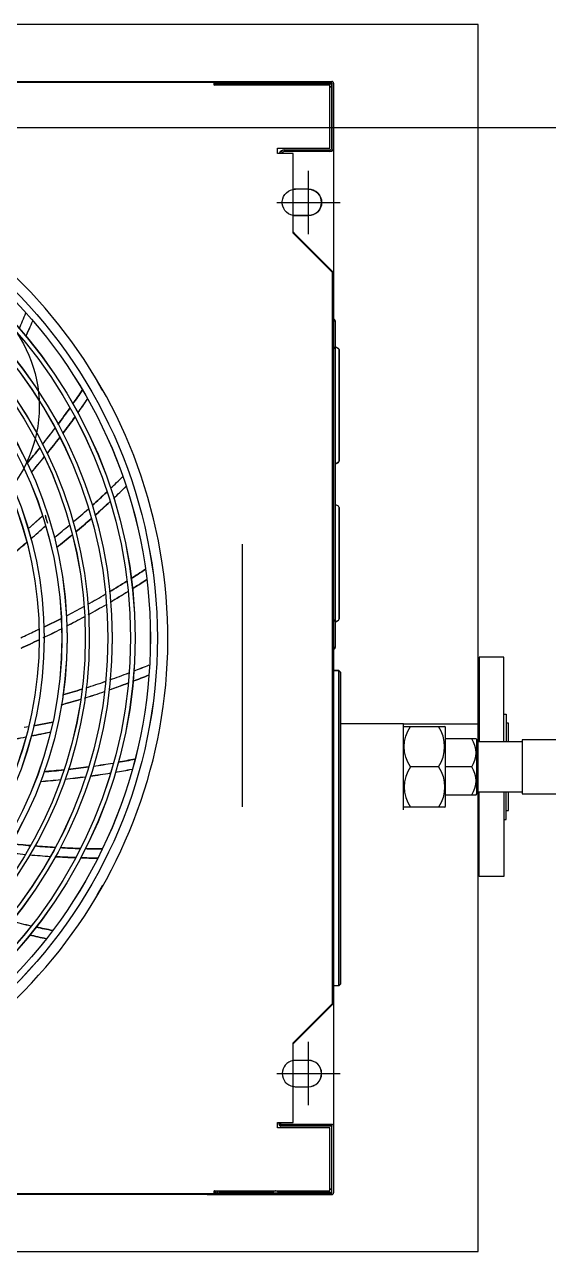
# Model space of a CAD drawing. Header units: millimetres. Extents: x 0 to 126150, y 0 to 89100.
# Drawn here: x 32849 to 33148, y 15995 to 16695 of the extents above; entities that cross this region are included whole.
import ezdxf

# ---------------------------------------------------------------- set-up
doc = ezdxf.new("R2010")
doc.units = ezdxf.units.MM
doc.header["$LTSCALE"] = 0.2
doc.layers.add('A_建築', color=8, linetype='Continuous')

msp = doc.modelspace()

# ---------------------------------------------------------------- linework, layer by layer
at = {"layer": 'A_建築', "lineweight": -3}
msp.add_lwpolyline([(32178.02, 16694.94), (32178.02, 15994.94), (33108.02, 15994.94), (33108.02, 16694.94)], close=True, dxfattribs=at)
for points in [[(32328.52, 16027.94), (32957.52, 16027.94), (32957.52, 16029.44), (33023.52, 16029.44), (33023.52, 16065.44), (32993.52, 16065.44), (32993.52, 16068.44), (33002.52, 16068.44), (33002.52, 16113.94), (33025.02, 16136.44), (33025.02, 16553.44), (33002.52, 16575.94), (33002.52, 16621.44), (32993.52, 16621.44), (32993.52, 16624.44), (33023.52, 16624.44), (33023.52, 16660.44), (32957.52, 16660.44), (32957.52, 16661.94), (32328.52, 16661.94)], [(32328.55, 16027.95), (32957.55, 16027.95), (32957.55, 16029.45), (33023.54, 16029.45), (33023.54, 16065.45), (32993.55, 16065.45), (32993.55, 16068.45), (33002.55, 16068.45), (33002.55, 16113.95), (33025.05, 16136.45), (33025.05, 16553.45), (33002.55, 16575.95), (33002.55, 16621.45), (32993.55, 16621.45), (32993.55, 16624.45), (33023.54, 16624.45), (33023.54, 16660.46), (32957.55, 16660.46), (32957.55, 16661.95), (32328.55, 16661.95)], [(32803.52, 16661.95), (32803.52, 16662.44), (32953.52, 16662.44), (32953.52, 16661.95)], [(32803.55, 16661.95), (32803.55, 16662.45), (33024.55, 16662.45)], [(32953.52, 16661.94), (32953.52, 16662.44), (33024.52, 16662.44)], [(32953.55, 16661.95), (32953.55, 16662.45)], [(33024.52, 16661.44), (32957.52, 16661.44)], [(32957.55, 16661.45), (33024.55, 16661.45), (33024.55, 16624.45)], [(32958.52, 16662.44), (32958.52, 16661.44)], [(32958.52, 16660.44), (32958.52, 16661.44)], [(32958.55, 16660.46), (32958.55, 16662.45)], [(32959.52, 16660.44), (32959.52, 16661.44)], [(32959.55, 16660.46), (32959.55, 16661.45)], [(32991.09, 16661.04), (32961.32, 16661.04), (32961.32, 16660.46)], [(32961.35, 16660.46), (32961.35, 16661.05), (32991.05, 16661.05)], [(32993.95, 16661.05), (33024.55, 16661.05)], [(32993.95, 16661.04), (33024.52, 16661.04)], [(33024.52, 16624.44), (33024.52, 16661.44)], [(33025.52, 16661.44), (33025.52, 16028.45)], [(33025.55, 16661.45), (33025.55, 16028.45)], [(33023.53, 16659.44), (33024.52, 16659.44)], [(33024.55, 16659.45), (33023.54, 16659.45)], [(36313.39, 16635.99), (32398.87, 16635.99)], [(33023.52, 16622.45), (32997.52, 16622.45), (32997.52, 16623.44), (33023.52, 16623.44)], [(33023.54, 16622.45), (32997.55, 16622.45), (32997.55, 16623.45), (33023.54, 16623.45)], [(33011.27, 16575.35), (33011.27, 16611.54)], [(33011.25, 16600.95), (33003.75, 16600.95)], [(33011.27, 16600.94), (33003.77, 16600.94)], [(32993.18, 16593.44), (33029.36, 16593.44)], [(33003.75, 16585.95), (33011.25, 16585.95)], [(33011.27, 16585.94), (33003.77, 16585.94)], [(33003.58, 16575.38), (33002.52, 16576.44)], [(33002.55, 16576.45), (33003.55, 16575.35)], [(33025.52, 16553.44), (33003.58, 16575.38), (33003.33, 16575.13)], [(33025.55, 16553.45), (33003.55, 16575.35), (33003.34, 16575.15)], [(33025.72, 16525.84), (33026.52, 16525.84), (33026.52, 16339.44), (33025.72, 16339.44)], [(33025.74, 16525.85), (33026.54, 16525.85), (33026.54, 16339.45), (33025.74, 16339.45)], [(33026.52, 16511.2), (33028.33, 16510.11)], [(33028.35, 16510.15), (33026.54, 16511.15)], [(33028.72, 16445.86), (33028.72, 16509.42)], [(33028.74, 16509.45), (33028.74, 16445.85)], [(33028.33, 16445.18), (33026.52, 16444.09)], [(33026.54, 16444.05), (33028.35, 16445.15)], [(32861.12, 16414.76), (32861.01, 16415.08)], [(32861.05, 16415.05), (32861.15, 16414.75)], [(33028.33, 16420.11), (33026.52, 16421.2)], [(33028.35, 16420.15), (33026.54, 16421.15)], [(33028.72, 16419.42), (33028.72, 16355.86)], [(33028.74, 16355.85), (33028.74, 16419.45)], [(32851.25, 16407.25), (32859.55, 16414.55)], [(32851.28, 16407.26), (32859.53, 16414.52)], [(32973.54, 16248.56), (32973.54, 16398.56)], [(32860.22, 16351.19), (32870.24, 16356.15)], [(32870.25, 16356.15), (32860.25, 16351.15)], [(33026.52, 16354.09), (33028.33, 16355.18)], [(33026.54, 16354.05), (33028.35, 16355.15)], [(32855.25, 16348.95), (32857.64, 16350.05)], [(32857.62, 16350.03), (32855.25, 16348.91)], [(33122.65, 16285.74), (33122.65, 16333.94), (33108.65, 16333.94), (33108.65, 16285.74)], [(33028.52, 16326.43), (33025.52, 16326.48)], [(33028.52, 16146.46), (33028.52, 16326.43), (33029.52, 16325.41), (33029.52, 16147.48), (33028.52, 16146.46), (33025.52, 16146.41)], [(33025.55, 16326.45), (33028.55, 16326.45), (33028.55, 16146.45), (33025.55, 16146.45)], [(33028.55, 16326.45), (33029.55, 16325.45), (33029.55, 16147.45), (33028.55, 16146.45)], [(32865.34, 16296.95), (32854.35, 16294.75)], [(32854.35, 16294.74), (32865.32, 16296.95)], [(33122.65, 16301.45), (33124.15, 16301.45), (33124.15, 16285.74)], [(33125.42, 16285.74), (33125.42, 16296.44), (33124.15, 16296.44)], [(32851.62, 16294.31), (32849.04, 16293.84)], [(32851.65, 16294.35), (32849.05, 16293.85)], [(33065.42, 16246.94), (33065.42, 16295.95), (33029.52, 16295.95)], [(33065.42, 16295.94), (33108.65, 16295.94)], [(33065.88, 16294.46), (33065.42, 16294)], [(33065.86, 16294.44), (33088.98, 16294.44)], [(33088.96, 16248.42), (33089.42, 16248.89), (33089.42, 16294), (33088.96, 16294.46)], [(33106.92, 16287.44), (33089.42, 16287.44)], [(33106.9, 16255.42), (33107.42, 16255.94), (33107.42, 16286.94), (33106.9, 16287.47)], [(33133.22, 16285.74), (33107.42, 16285.74)], [(33263.22, 16256.07), (33263.22, 16286.82), (33133.22, 16286.82), (33133.22, 16256.07), (33263.22, 16256.07)], [(33085.42, 16271.44), (33069.42, 16271.44)], [(33104.45, 16271.44), (33089.42, 16271.44)], [(33089.42, 16255.44), (33106.92, 16255.44)], [(33107.42, 16257.15), (33133.22, 16257.15)], [(33122.65, 16257.15), (33122.65, 16208.94), (33108.65, 16208.94), (33108.65, 16257.15)], [(33122.65, 16241.44), (33124.15, 16241.44), (33124.15, 16257.15)], [(33124.15, 16246.44), (33125.42, 16246.44), (33125.42, 16257.15)], [(33065.88, 16248.42), (33065.42, 16248.89)], [(33088.98, 16248.45), (33065.86, 16248.45)], [(33003.33, 16114.75), (33003.58, 16114.5), (33002.52, 16113.44), (33025.52, 16136.44)], [(33002.55, 16113.46), (33003.55, 16114.55), (33025.55, 16136.45)], [(33003.34, 16114.75), (33003.55, 16114.55)], [(33011.27, 16078.35), (33011.27, 16114.54)], [(33011.25, 16103.95), (33003.75, 16103.95)], [(33011.27, 16103.94), (33003.77, 16103.94)], [(32993.18, 16096.44), (33029.36, 16096.44)], [(33003.75, 16088.95), (33011.25, 16088.95)], [(33003.77, 16088.94), (33011.27, 16088.94)], [(32957.52, 16028.45), (33024.52, 16028.45), (33024.52, 16066.44)], [(32957.55, 16028.45), (33024.55, 16028.45), (33024.55, 16066.45), (32995.55, 16066.45), (32995.55, 16068.45)], [(32994.52, 16067.45), (32994.52, 16068.44)], [(32994.55, 16068.45), (32994.55, 16067.45)], [(33024.52, 16066.44), (32995.52, 16066.44), (32995.52, 16068.44)], [(33024.52, 16067.44), (32995.52, 16067.44)], [(32995.55, 16067.45), (33024.55, 16067.45)], [(33023.54, 16030.45), (33024.55, 16030.45)], [(33024.52, 16030.44), (33023.54, 16030.44)], [(32953.52, 16027.93), (32953.52, 16027.44), (32731.52, 16027.44), (32731.52, 16027.93)], [(33024.55, 16027.45), (32731.55, 16027.45), (32731.55, 16027.95)], [(32953.52, 16027.94), (32953.52, 16027.44), (33024.52, 16027.44)], [(32953.55, 16027.45), (32953.55, 16027.95)], [(32958.52, 16027.44), (32958.52, 16029.44)], [(32958.55, 16027.45), (32958.55, 16029.45)], [(32959.52, 16028.45), (32959.52, 16029.44)], [(32959.55, 16028.45), (32959.55, 16029.45)], [(32991.09, 16028.84), (32961.32, 16028.84), (32961.32, 16029.43)], [(32991.05, 16028.85), (32961.35, 16028.85), (32961.35, 16029.45)], [(32993.95, 16028.85), (33024.55, 16028.85)], [(32993.95, 16028.84), (33024.52, 16028.84)]]:
    msp.add_lwpolyline(points, dxfattribs=at)
for points in [[(32864.52, 16662.44, -0.000499), (32864.52, 16662.44, 0.000499)], [(32864.55, 16662.45, 0.000499), (32864.54, 16662.45)], [(32957.52, 16660.44, 0.414214), (32958.52, 16661.44)], [(32957.55, 16660.45, 0.414214), (32958.55, 16661.45)], [(32959.88, 16660.46, -0.225165), (32961.12, 16661.04, 0.225165)], [(32961.15, 16661.05, 0.225167), (32959.91, 16660.46)], [(32961.58, 16661.04, -0.041822), (32961.88, 16661.44, 0.041822)], [(32961.91, 16661.45, 0.041821), (32961.61, 16661.05)], [(32994.25, 16661.44, -0.57735), (32990.79, 16661.44, 0.57735)], [(32990.81, 16661.45, 0.57735), (32994.28, 16661.45)], [(33025.52, 16661.44, 0.414214), (33024.52, 16662.44)], [(33025.55, 16661.45, 0.414214), (33024.55, 16662.45)], [(32394.64, 16199.22, 3775570.7332), (32394.64, 16199.22)], [(32394.61, 16199.21, 1.684427), (32655.02, 16632.69)], [(32994.69, 16621.44, -0.317837), (32997.52, 16623.44, 0.317837)], [(32997.55, 16623.45, 0.317838), (32994.72, 16621.45)], [(32997.52, 16622.44, 0.267949), (32995.79, 16621.44)], [(32997.55, 16622.45, 0.267949), (32995.82, 16621.45)], [(33023.52, 16623.44, 0.414214), (33024.52, 16624.44)], [(33025.52, 16624.44, -0.414214), (33023.52, 16622.44, 0.414214)], [(33023.54, 16623.45, 0.414214), (33024.54, 16624.45)], [(33023.54, 16622.45, 0.414214), (33025.54, 16624.45)], [(33003.77, 16585.94, -0.041886), (33002.52, 16586.05, -0.919594), (33003.77, 16600.94)], [(33003.75, 16600.95, 0.041887), (33002.5, 16600.85)], [(33011.25, 16585.95, 1), (33011.25, 16600.95)], [(33011.27, 16600.94, -1), (33011.27, 16585.94, 1)], [(33002.5, 16586.06, 0.041886), (33003.75, 16585.95)], [(32846.2, 16521.46, 0.004865), (32850.06, 16530.39)], [(32846.2, 16521.42, 0.004868), (32850.07, 16530.36)], [(32849.99, 16516.91, 0.005032), (32853.92, 16525.87)], [(32850.03, 16516.93, 0.005035), (32853.95, 16525.9)], [(33026.52, 16525.84, 0.414214), (33025.72, 16526.64)], [(33026.54, 16525.85, 0.414214), (33025.74, 16526.65)], [(33025.72, 16510.64, -0.414214), (33026.52, 16509.84, 0.414214)], [(33026.54, 16509.85, 0.414214), (33025.74, 16510.65)], [(33028.72, 16509.42, 0.263278), (33028.33, 16510.11)], [(33028.74, 16509.45, 0.263278), (33028.36, 16510.14)], [(32882.2, 16486.31, -0.004795), (32876.74, 16478.42, 0.004795)], [(32876.74, 16478.4, 0.004796), (32882.19, 16486.3)], [(32893.75, 16486.24, 0.005212), (32890.75, 16491.43)], [(32893.77, 16486.25, 0.005213), (32890.77, 16491.44)], [(32879.65, 16473.36, 0.004865), (32885.06, 16481.12)], [(32879.69, 16473.4, 0.004863), (32885.1, 16481.16)], [(32875.13, 16476.15, -0.005808), (32868.27, 16466.77, 0.005808)], [(32868.27, 16466.76, 0.005807), (32875.12, 16476.13)], [(32859.45, 16455.33, 0.005924), (32866.71, 16464.69)], [(32859.46, 16455.35, 0.005921), (32866.72, 16464.71)], [(32877.83, 16470.82, -0.005864), (32871.05, 16461.65, 0.005864)], [(32871.09, 16461.69, 0.005866), (32877.87, 16470.86)], [(32869.29, 16459.34, -0.005995), (32862.09, 16450.17, 0.005995)], [(32862.12, 16450.21, 0.005998), (32869.33, 16459.38)], [(32850.65, 16444.58, 0.005723), (32857.92, 16453.42)], [(32857.93, 16453.44, -0.005725), (32850.66, 16444.6, 0.005725)], [(32853.18, 16439.44, 0.005869), (32860.49, 16448.2)], [(32853.21, 16439.48, 0.005872), (32860.53, 16448.25)], [(33028.33, 16445.18, 0.263278), (33028.72, 16445.86)], [(33028.36, 16445.16, 0.263278), (33028.74, 16445.85)], [(32898.38, 16430.34, 0.004739), (32905.18, 16436.93)], [(32898.38, 16430.34, 0.004737), (32905.18, 16436.93)], [(32900.02, 16424.58, 0.005088), (32907.15, 16431.43)], [(32900.05, 16424.62, 0.005089), (32907.19, 16431.48)], [(32896.15, 16428.23, -0.005633), (32887.86, 16420.61, 0.005633)], [(32887.86, 16420.61, 0.005633), (32896.16, 16428.23)], [(32897.93, 16422.62, -0.005965), (32889.35, 16414.82, 0.005965)], [(32889.38, 16414.86, 0.005968), (32897.97, 16422.67)], [(32876.92, 16411.07, 0.005795), (32885.68, 16418.66)], [(32876.93, 16411.07, 0.005793), (32885.68, 16418.66)], [(33028.72, 16419.42, 0.263278), (33028.33, 16420.11)], [(33028.74, 16419.45, 0.263278), (33028.36, 16420.14)], [(32852.72, 16401.53, 0.011507), (32861.14, 16408.86)], [(32852.73, 16401.51, 0.011505), (32861.15, 16408.83)], [(32862.52, 16410.21, 0.005191), (32861.12, 16414.76)], [(32862.55, 16410.22, 0.005191), (32861.14, 16414.77, -0.001737)], [(32866.19, 16402.23, 0.005733), (32875.05, 16409.5)], [(32866.19, 16402.23, 0.005735), (32875.06, 16409.5)], [(32887.21, 16412.93, -0.005973), (32878.39, 16405.38, 0.005973)], [(32878.42, 16405.42, 0.005975), (32887.25, 16412.98)], [(32876.34, 16403.68, -0.005847), (32867.5, 16396.55, 0.005847)], [(32867.54, 16396.59, 0.005846), (32876.38, 16403.73)], [(32841.72, 16392.13, 0.005816), (32850.37, 16399.52)], [(32841.76, 16392.08, 0.005814), (32850.41, 16399.47)], [(32918.12, 16384.05, -0.004865), (32909.94, 16378.77, 0.004865)], [(32909.98, 16378.78, 0.004868), (32918.16, 16384.07)], [(32907.61, 16377.3, -0.005795), (32897.71, 16371.28, 0.005795)], [(32897.75, 16371.29, 0.005795), (32907.65, 16377.32)], [(32910.68, 16372.96, 0.004957), (32918.8, 16378.15)], [(32918.84, 16378.17, -0.004957), (32910.72, 16372.97, 0.004957)], [(32885.29, 16364.15, 0.005764), (32895.3, 16369.86)], [(32885.33, 16364.17, 0.005763), (32895.34, 16369.87)], [(32898.24, 16365.43, 0.006037), (32908.3, 16371.47)], [(32908.34, 16371.49, -0.006039), (32898.27, 16365.44, 0.006039)], [(32873.07, 16357.59, 0.005633), (32883.01, 16362.9)], [(32873.11, 16357.6, 0.005633), (32883.05, 16362.91)], [(32885.59, 16358.28, 0.006091), (32895.92, 16364.08)], [(32885.63, 16358.29, 0.006091), (32895.96, 16364.09)], [(32873.21, 16351.75, 0.00588), (32883.34, 16357.06)], [(32873.25, 16351.77, 0.005877), (32883.37, 16357.07)], [(33025.72, 16354.64, 0.414214), (33026.52, 16355.44)], [(33025.74, 16354.65, 0.414214), (33026.54, 16355.45)], [(33028.72, 16355.86, -0.263278), (33028.33, 16355.18, 0.263278)], [(33028.36, 16355.17, 0.263278), (33028.74, 16355.85)], [(32847.09, 16345.11, 0.004629), (32855.22, 16348.88)], [(32847.12, 16345.13, 0.004631), (32855.25, 16348.9)], [(32859.93, 16345.17, 0.011867), (32870.28, 16350.21)], [(32859.98, 16345.14, 0.011864), (32870.32, 16350.19)], [(32847.23, 16339.05, 0.005852), (32857.55, 16343.99)], [(32857.57, 16343.96, -0.005851), (32847.24, 16339.03, 0.005851)], [(33025.72, 16338.64, 0.414214), (33026.52, 16339.44)], [(33025.74, 16338.65, 0.414214), (33026.54, 16339.45)], [(32897.97, 16321.08, 0.005786), (32908.84, 16325.05)], [(32897.98, 16321.09, 0.005786), (32908.85, 16325.06)], [(32911.56, 16326.1, 0.004747), (32920.39, 16329.6)], [(32911.56, 16326.09, 0.004747), (32920.38, 16329.59)], [(32884.31, 16316.5, 0.005891), (32895.49, 16320.22)], [(32884.31, 16316.49, 0.005889), (32895.48, 16320.21)], [(32908.22, 16319.14, -0.005882), (32897.46, 16315.27, 0.005882)], [(32897.47, 16315.29, 0.005885), (32908.24, 16319.16)], [(32920.05, 16323.72, -0.004939), (32911.1, 16320.22, 0.004939)], [(32911.12, 16320.24, 0.004941), (32920.06, 16323.74)], [(32871.03, 16312.44, 0.005674), (32881.89, 16315.72)], [(32881.9, 16315.73, -0.005672), (32871.04, 16312.45, 0.005672)], [(32883.54, 16310.68, 0.006096), (32894.81, 16314.36)], [(32883.55, 16310.7, 0.006098), (32894.82, 16314.38)], [(32881.16, 16309.94, -0.005934), (32870.09, 16306.69, 0.005934)], [(32870.1, 16306.71, 0.005935), (32881.17, 16309.96)], [(32863.93, 16291.18, -0.011367), (32853.11, 16289.07, 0.011367)], [(32853.13, 16289.11, 0.011366), (32863.95, 16291.23)], [(33069.42, 16271.45, -0.307987), (33069.42, 16294.45, 0.307987)], [(33085.42, 16271.45, 0.307987), (33085.42, 16294.45)], [(32838.58, 16286.41, 0.005934), (32849.99, 16288.53)], [(32838.61, 16286.38, 0.005933), (32850.01, 16288.5)], [(33104.44, 16271.44, 0.306632), (33104.44, 16287.44)], [(32912.24, 16275.85, -0.004861), (32902.68, 16274.1, 0.004861)], [(32902.7, 16274.06, 0.004861), (32912.26, 16275.81)], [(32871.64, 16269.73, -0.005733), (32860.23, 16268.62, 0.005733)], [(32860.26, 16268.57, 0.005734), (32871.67, 16269.69)], [(32885.77, 16271.47, -0.005882), (32874.1, 16270, 0.005882)], [(32874.12, 16269.96, 0.00588), (32885.79, 16271.43)], [(32888.56, 16271.87, 0.005664), (32899.75, 16273.6)], [(32888.59, 16271.82, 0.005661), (32899.77, 16273.56)], [(32900.98, 16268.39, 0.00502), (32910.59, 16270.1)], [(32900.98, 16268.34, 0.005018), (32910.59, 16270.05)], [(33069.42, 16271.45, 0.307987), (33069.42, 16248.45)], [(33085.42, 16271.45, -0.307987), (33085.42, 16248.45, 0.307987)], [(33104.44, 16255.45, 0.306632), (33104.44, 16271.45)], [(32858.34, 16263.15, 0.005964), (32869.89, 16264.19)], [(32858.34, 16263.1, 0.005965), (32869.89, 16264.14)], [(32872.4, 16264.45, 0.00595), (32883.88, 16265.82)], [(32872.41, 16264.41, 0.005947), (32883.89, 16265.78)], [(32886.73, 16266.21, 0.005979), (32898.23, 16267.93)], [(32886.74, 16266.16, 0.005982), (32898.24, 16267.89)], [(32841.21, 16227.66, 0.005806), (32852.77, 16226.51)], [(32852.81, 16226.49, -0.005808), (32841.25, 16227.64, 0.005808)], [(32855.19, 16226.3, 0.005754), (32866.67, 16225.49)], [(32866.71, 16225.47, -0.005751), (32855.23, 16226.29, 0.005751)], [(32838.38, 16222.7, 0.005806), (32849.61, 16221.5)], [(32838.42, 16222.7, 0.005808), (32849.65, 16221.5)], [(32852.22, 16221.26, 0.006012), (32863.88, 16220.35)], [(32852.26, 16221.26, 0.006013), (32863.92, 16220.36)], [(32866.6, 16220.18, 0.006009), (32878.27, 16219.63)], [(32878.31, 16219.63, -0.006008), (32866.64, 16220.19, 0.006008)], [(32869.48, 16225.33, 0.005816), (32881.1, 16224.84)], [(32881.15, 16224.82, -0.005816), (32869.53, 16225.31, 0.005816)], [(32881.21, 16219.53, 0.004926), (32890.78, 16219.34)], [(32890.82, 16219.34, -0.004926), (32881.25, 16219.53, 0.004926)], [(32883.8, 16224.76, 0.004807), (32893.41, 16224.61)], [(32893.45, 16224.59, -0.004808), (32883.84, 16224.74, 0.004808)], [(32890.75, 16198.45, 0.005212), (32893.75, 16203.65)], [(32893.77, 16203.66, -0.00521), (32890.77, 16198.46, 0.00521)], [(32841.74, 16183.46, 0.005769), (32852.95, 16180.73)], [(32841.78, 16183.47, 0.005773), (32853, 16180.74)], [(32855.92, 16180.05, 0.004738), (32865.18, 16178.06)], [(32865.23, 16178.07, -0.004739), (32855.97, 16180.06, 0.004739)], [(32861.69, 16173.38, -0.005048), (32852.11, 16175.49, 0.005048)], [(32852.13, 16175.48, 0.005048), (32861.71, 16173.37)], [(33003.77, 16103.94, 0.041886), (33002.52, 16103.84, 0.845154), (33002.52, 16089.05, 0.041886), (33003.77, 16088.94, -0.041886)], [(33003.75, 16103.95, 0.041887), (33002.5, 16103.85)], [(33011.25, 16088.95, 1), (33011.25, 16103.95)], [(33011.27, 16088.94, 1), (33011.27, 16103.94)], [(33002.5, 16089.06, 0.041886), (33003.75, 16088.95)], [(32994.52, 16067.45, 0.413629), (32995.52, 16066.44)], [(32994.54, 16067.45, 0.413631), (32995.54, 16066.45)], [(33024.52, 16067.44, -0.414214), (33025.52, 16066.44, 0.414214)], [(33025.55, 16066.45, 0.414214), (33024.55, 16067.46)], [(32958.52, 16028.45, 0.414214), (32957.52, 16029.45)], [(32958.55, 16028.45, 0.414214), (32957.55, 16029.45)], [(32961.12, 16028.84, -0.224493), (32959.88, 16029.43, 0.224493)], [(32959.91, 16029.44, 0.224493), (32961.15, 16028.85)], [(32961.88, 16028.44, -0.041822), (32961.58, 16028.84, 0.041822)], [(32961.61, 16028.85, 0.041821), (32961.91, 16028.45)], [(32994.25, 16028.44, 0.57735), (32990.79, 16028.44)], [(32994.28, 16028.45, 0.57735), (32990.81, 16028.45)], [(33025.52, 16028.45, -0.414214), (33024.52, 16027.44, 0.414214)], [(33024.55, 16027.45, 0.414214), (33025.55, 16028.45)]]:
    msp.add_lwpolyline(points, format="xyb", dxfattribs=at)
for centre, radius in [((32643.02, 16344.94), 282), ((32643.04, 16344.95), 282), ((32643.02, 16344.94), 278), ((32643.04, 16344.95), 278), ((32643.02, 16344.94), 269.3), ((32643.04, 16344.95), 269.3), ((32643.02, 16344.94), 266.7), ((32643.04, 16344.95), 266.7), ((32643.02, 16344.94), 256.25), ((32643.04, 16344.95), 256.25), ((32643.02, 16344.94), 253.75), ((32643.04, 16344.95), 253.75), ((32643.02, 16344.94), 243.15), ((32643.04, 16344.95), 243.15), ((32643.02, 16344.94), 240.85), ((32643.04, 16344.95), 240.85), ((32643.02, 16344.94), 230.5), ((32643.04, 16344.95), 230.5), ((32643.02, 16344.94), 227.5), ((32643.04, 16344.95), 227.5), ((32643.02, 16344.94), 217.4), ((32643.04, 16344.95), 217.4), ((32643.02, 16344.94), 214.6), ((32643.04, 16344.95), 214.6), ((32782.61, 16477.09), 75)]:
    msp.add_circle(centre, radius, dxfattribs=at)

doc.saveas('drawing.dxf')
